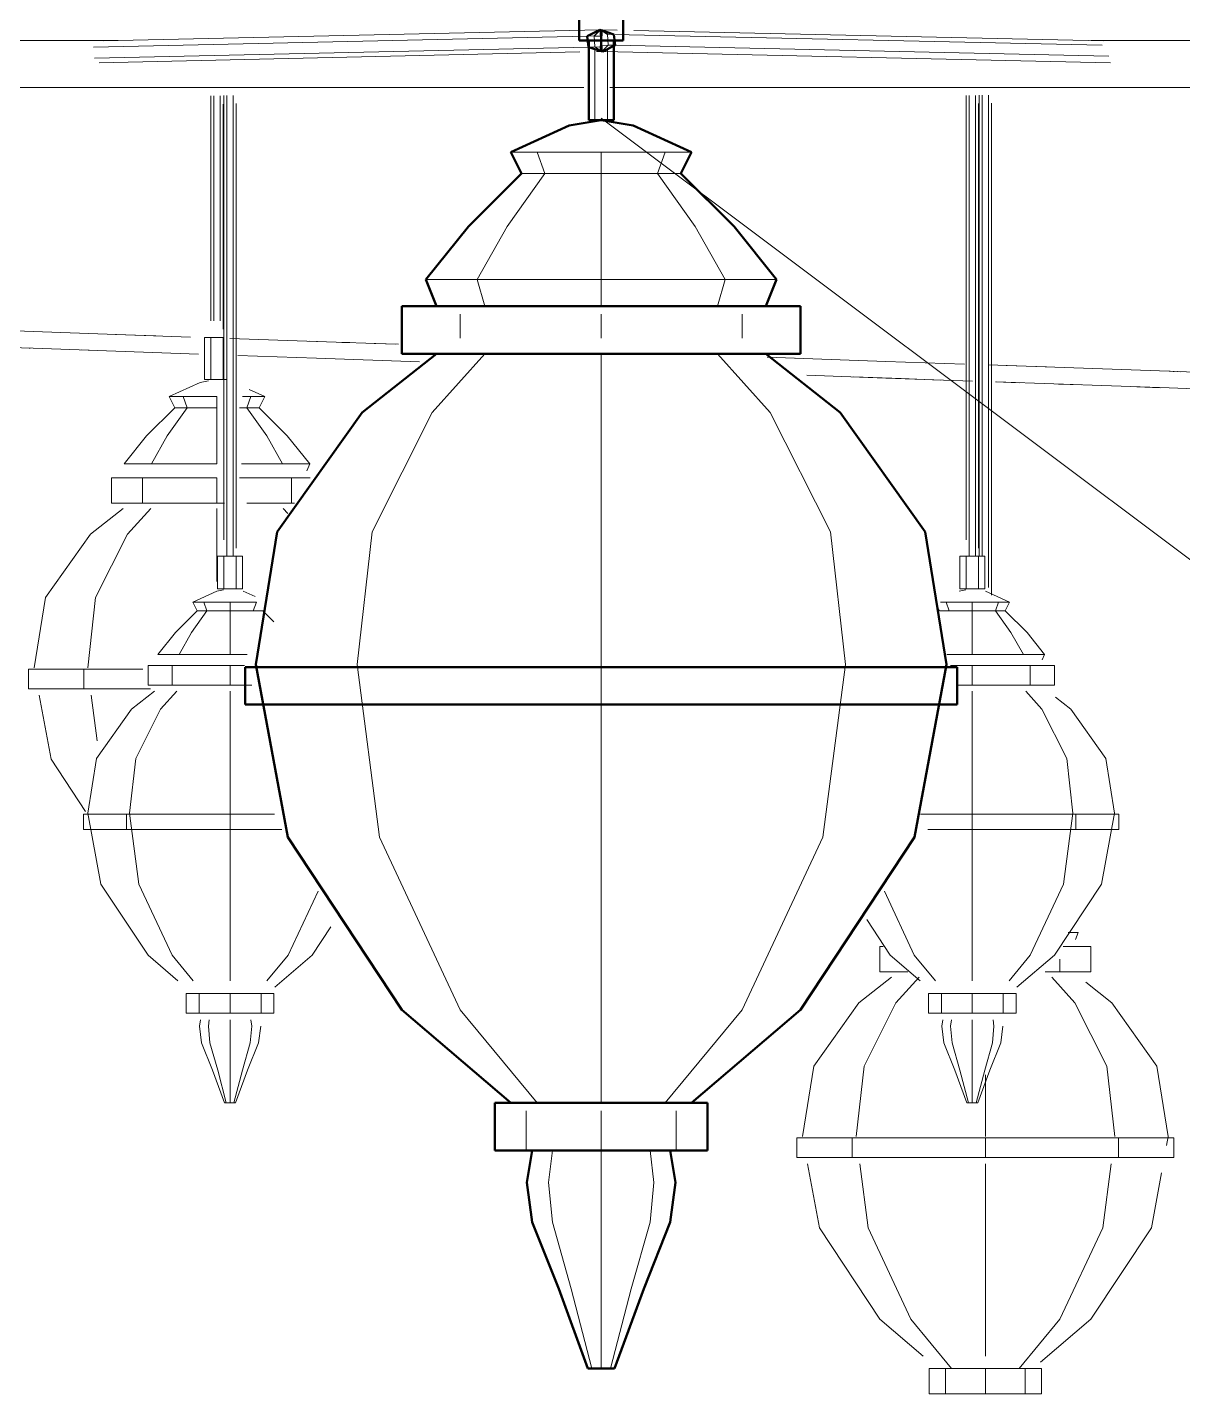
# Model space of a CAD drawing. Header units: metres. Extents: x 10 to 831, y 10 to 584.
# Drawn here: x 175.31 to 204.88, y 237.34 to 272.33 of the extents above; entities that cross this region are included whole.
import ezdxf

# ---------------------------------------------------------------- set-up
doc = ezdxf.new("R2010")
doc.units = ezdxf.units.M
for name, color, linetype, lineweight in [('CUT', 7, 'Continuous', 50), ('TXT', 7, 'Continuous', 18), ('VIS', 8, 'Continuous', 13)]:
    doc.layers.add(name, color=color, linetype=linetype, lineweight=lineweight)

msp = doc.modelspace()

# ---------------------------------------------------------------- linework, layer by layer
at = {"layer": 'CUT'}
for p, q in [((189.44, 271.9868), (189.44, 361.1468)), ((190.56, 361.1468), (190.56, 271.9868)), ((189.9656, 272.2656), (189.6412, 272.1012)), ((189.9656, 272.2656), (189.6412, 272.1012)), ((189.994, 272.2564), (189.9656, 272.2656)), ((189.994, 272.2564), (189.9656, 272.2656)), ((190, 271.9868), (189.994, 272.2564)), ((190, 271.9868), (189.994, 272.2564)), ((190, 271.9868), (190.0052, 272.2224)), ((190.0032, 272.1276), (190.006, 272.2512)), ((190.0052, 272.2224), (190.006, 272.2512)), ((190.006, 272.2512), (190.322, 272.146)), ((190.006, 272.2512), (190.322, 272.146)), ((190.56, 271.9868), (189.44, 271.9868)), ((189.6412, 272.1012), (189.6756, 271.8228)), ((189.6412, 272.1012), (189.6756, 271.8228)), ((189.68, 269.9468), (189.68, 271.9868)), ((189.68, 271.9868), (190, 271.9868)), ((189.994, 271.7224), (190, 271.9868)), ((189.994, 271.7224), (190, 271.9868)), ((190, 271.9868), (190.0032, 272.1276)), ((190, 271.9868), (190.16, 271.9868)), ((190.0032, 271.8464), (190, 271.9868)), ((190.0056, 271.7368), (190, 271.9868)), ((190.3604, 271.8672), (190.0384, 271.7076)), ((190.3604, 271.8672), (190.0384, 271.7076)), ((190.16, 271.9868), (190.32, 271.9868)), ((190.32, 271.9868), (190.32, 269.9468)), ((190.322, 272.146), (190.3604, 271.8672)), ((190.322, 272.146), (190.3604, 271.8672)), ((189.6756, 271.8228), (190.006, 271.7172)), ((189.6756, 271.8228), (190.006, 271.7172)), ((190.0384, 271.7076), (189.994, 271.7224)), ((190.0384, 271.7076), (189.994, 271.7224)), ((190.006, 271.7172), (190.0032, 271.8464)), ((190.006, 271.7172), (190.0056, 271.7368)), ((189.184, 269.8108), (187.688, 269.1308)), ((190, 269.9468), (189.184, 269.8108)), ((189.84, 269.9468), (189.68, 269.9468)), ((190, 269.9468), (189.84, 269.9468)), ((190.32, 269.9468), (190, 269.9468)), ((190.816, 269.8108), (190, 269.9468)), ((192.312, 269.1308), (190.816, 269.8108)), ((187.688, 269.1308), (187.96, 268.5868)), ((192.04, 268.5868), (192.312, 269.1308)), ((187.96, 268.5868), (186.6, 267.2268)), ((193.4, 267.2268), (192.04, 268.5868)), ((186.6, 267.2268), (185.512, 265.8668)), ((194.488, 265.8668), (193.4, 267.2268)), ((185.512, 265.8668), (185.784, 265.1868)), ((194.216, 265.1868), (194.488, 265.8668)), ((190, 265.1868), (184.9, 265.1868)), ((184.9, 265.1868), (184.9, 263.9628)), ((185.784, 265.1868), (190, 265.1868)), ((190, 265.1868), (194.216, 265.1868)), ((195.1, 265.1868), (190, 265.1868)), ((195.1, 263.9628), (195.1, 265.1868)), ((185.784, 263.9628), (183.88, 262.4668)), ((184.9, 263.9628), (190, 263.9628)), ((190, 263.9628), (185.784, 263.9628)), ((190, 263.9628), (195.1, 263.9628)), ((194.216, 263.9628), (190, 263.9628)), ((196.12, 262.4668), (194.216, 263.9628)), ((183.88, 262.4668), (181.704, 259.4068)), ((198.296, 259.4068), (196.12, 262.4668)), ((181.704, 259.4068), (181.16, 256.0068)), ((198.84, 256.0068), (198.296, 259.4068)), ((190, 255.9388), (180.888, 255.9388)), ((180.888, 255.9388), (180.888, 254.9868)), ((181.16, 256.0068), (181.976, 251.5868)), ((199.112, 255.9388), (190, 255.9388)), ((198.024, 251.5868), (198.84, 256.0068)), ((199.112, 254.9868), (199.112, 255.9388)), ((180.888, 254.9868), (190, 254.9868)), ((190, 254.9868), (199.112, 254.9868)), ((181.976, 251.5868), (184.9, 247.1668)), ((195.1, 247.1668), (198.024, 251.5868)), ((184.9, 247.1668), (187.688, 244.7868)), ((192.312, 244.7868), (195.1, 247.1668)), ((190, 244.7868), (187.28, 244.7868)), ((187.28, 244.7868), (187.28, 243.5628)), ((187.688, 244.7868), (190, 244.7868)), ((190, 244.7868), (192.312, 244.7868)), ((192.72, 244.7868), (190, 244.7868)), ((192.72, 243.5628), (192.72, 244.7868)), ((187.28, 243.5628), (190, 243.5628)), ((188.232, 243.5628), (188.096, 242.7468)), ((190, 243.5628), (188.232, 243.5628)), ((190, 243.5628), (192.72, 243.5628)), ((191.768, 243.5628), (190, 243.5628)), ((191.904, 242.7468), (191.768, 243.5628)), ((188.096, 242.7468), (188.232, 241.7268)), ((191.768, 241.7268), (191.904, 242.7468)), ((188.232, 241.7268), (188.912, 240.0268)), ((191.088, 240.0268), (191.768, 241.7268)), ((188.912, 240.0268), (189.66, 237.9868)), ((190.34, 237.9868), (191.088, 240.0268)), ((189.66, 237.9868), (190, 237.9868)), ((190, 237.9868), (190.34, 237.9868))]:
    msp.add_line(p, q, dxfattribs=at)
at = {"layer": 'TXT'}
msp.add_line((190, 270), (214, 252), dxfattribs=at)
at = {"layer": 'VIS'}
for p, q in [((189.44, 271.9868), (189.44, 361.1468)), ((190.56, 361.1468), (190.56, 271.9868)), ((189.9656, 272.2656), (177.252, 271.9816)), ((189.6412, 272.1012), (189.9656, 272.2656)), ((189.9656, 272.2656), (189.6412, 272.1012)), ((189.8192, 272.1052), (189.9796, 272.2656)), ((189.984, 272.2656), (189.8212, 272.1028)), ((189.9796, 272.2656), (189.9656, 272.2656)), ((189.994, 272.2564), (189.9656, 272.2656)), ((189.994, 272.2564), (189.9656, 272.2656)), ((189.9796, 272.2656), (189.994, 272.2564)), ((190.006, 272.2512), (189.984, 272.2656)), ((189.984, 272.2656), (190.408, 272.256)), ((190.1604, 272.1472), (189.994, 272.2564)), ((189.994, 272.2564), (190, 271.9868)), ((189.994, 272.2564), (190, 271.9868)), ((190, 271.9868), (190.0052, 272.2224)), ((190.006, 272.2512), (190.0032, 272.1276)), ((190.006, 272.2512), (190.0052, 272.2224)), ((190.006, 272.2512), (190.1628, 272.1496)), ((190.006, 272.2512), (190.322, 272.146)), ((190.006, 272.2512), (190.322, 272.146)), ((190.8324, 272.2464), (202.8532, 271.978)), ((172.464, 271.9868), (175.764, 271.9868)), ((174.6944, 271.9868), (175.9992, 271.9868)), ((174.8672, 271.9868), (175.9312, 271.9868)), ((175.152, 271.9868), (177.3428, 271.9868)), ((175.764, 271.9868), (177.4828, 271.9868)), ((175.9312, 271.9868), (177.1308, 271.9868)), ((175.9992, 271.9868), (177.4392, 271.9868)), ((189.6412, 272.1012), (177.0052, 271.8192)), ((177.1308, 271.9868), (177.6268, 271.9868)), ((177.4392, 271.9868), (177.634, 271.9868)), ((189.44, 271.9868), (190.56, 271.9868)), ((189.8192, 272.1052), (189.6412, 272.1012)), ((189.6756, 271.8228), (189.6412, 272.1012)), ((189.6412, 272.1012), (189.6756, 271.8228)), ((189.68, 269.9468), (189.68, 271.9868)), ((189.68, 271.9868), (189.76, 271.9868)), ((189.68, 271.9868), (190, 271.9868)), ((189.8396, 271.8264), (189.8192, 272.1052)), ((189.8212, 272.1028), (189.8372, 271.824)), ((189.8212, 272.1028), (189.9624, 272.0996)), ((189.994, 271.7224), (190, 271.9868)), ((189.994, 271.7224), (190, 271.9868)), ((190, 271.9868), (190.0032, 272.1276)), ((190.16, 271.9868), (190, 271.9868)), ((190.0032, 271.8464), (190, 271.9868)), ((190.0056, 271.7368), (190, 271.9868)), ((190.1788, 271.8712), (190.016, 271.7084)), ((190.0204, 271.708), (190.1808, 271.8684)), ((190.3604, 271.8672), (190.0384, 271.7076)), ((190.0384, 271.7076), (190.3604, 271.8672)), ((190.1808, 271.8684), (190.0392, 271.8652)), ((190.32, 271.9868), (190.16, 271.9868)), ((190.1808, 271.8684), (190.1604, 272.1472)), ((190.1628, 272.1496), (190.1788, 271.8712)), ((190.1628, 272.1496), (190.322, 272.146)), ((190.1788, 271.8712), (190.3604, 271.8672)), ((190.32, 271.9868), (190.32, 269.9468)), ((202.8252, 271.8668), (190.322, 272.146)), ((190.322, 272.146), (190.3604, 271.8672)), ((190.3604, 271.8672), (190.322, 272.146)), ((190.3604, 271.8672), (202.9948, 271.5848)), ((190.56, 271.9868), (190.478, 271.9868)), ((202.5384, 271.9868), (202.8692, 271.9868)), ((202.5608, 271.9868), (204.0008, 271.9868)), ((202.708, 271.9868), (204.236, 271.9868)), ((202.8564, 271.9868), (204.848, 271.9868)), ((202.8692, 271.9868), (204.0688, 271.9868)), ((204.0008, 271.9868), (205.3056, 271.9868)), ((204.0688, 271.9868), (205.1328, 271.9868)), ((204.236, 271.9868), (207.536, 271.9868)), ((204.848, 271.9868), (208.29, 271.9868)), ((189.6756, 271.8228), (177.0328, 271.5404)), ((189.4544, 271.6952), (177.1508, 271.4204)), ((189.6756, 271.8228), (189.8396, 271.8264)), ((190.006, 271.7172), (189.6756, 271.8228)), ((190.006, 271.7172), (189.6756, 271.8228)), ((189.8372, 271.824), (189.9784, 271.8208)), ((189.8372, 271.824), (189.994, 271.7224)), ((190.006, 271.7172), (189.8396, 271.8264)), ((189.84, 269.9468), (189.84, 271.7828)), ((190.0204, 271.708), (189.8788, 271.7048)), ((190.016, 271.7084), (189.994, 271.7224)), ((189.994, 271.7224), (190.0384, 271.7076)), ((189.994, 271.7224), (190.0384, 271.7076)), ((190.006, 271.7172), (190.0032, 271.8464)), ((190.006, 271.7172), (190.0056, 271.7368)), ((190.006, 271.7172), (190.0204, 271.708)), ((190.016, 271.7084), (190.0384, 271.7076)), ((190.0384, 271.7076), (203.034, 271.4176)), ((190.16, 269.9468), (190.16, 271.7828)), ((175.9312, 270.7868), (174.8672, 270.7868)), ((177.1308, 270.7868), (175.9312, 270.7868)), ((178.454, 270.7868), (177.1308, 270.7868)), ((179.8888, 270.7868), (178.454, 270.7868)), ((181.4204, 270.7868), (179.8888, 270.7868)), ((180.0048, 264.8136), (180.0048, 270.5736)), ((180.0848, 264.8136), (180.0848, 270.5736)), ((180.2448, 264.8136), (180.2448, 270.5736)), ((180.34, 259.2008), (180.34, 270.58)), ((180.42, 258.7868), (180.42, 270.58)), ((180.58, 258.7868), (180.58, 270.58)), ((183.0352, 270.7868), (181.4204, 270.7868)), ((184.7168, 270.7868), (183.0352, 270.7868)), ((186.4492, 270.7868), (184.7168, 270.7868)), ((188.216, 270.7868), (186.4492, 270.7868)), ((189.554, 270.7868), (188.216, 270.7868)), ((191.784, 270.7868), (190.2228, 270.7868)), ((193.5508, 270.7868), (191.784, 270.7868)), ((195.2832, 270.7868), (193.5508, 270.7868)), ((196.9648, 270.7868), (195.2832, 270.7868)), ((198.5796, 270.7868), (196.9648, 270.7868)), ((200.1112, 270.7868), (198.5796, 270.7868)), ((199.34, 259.2008), (199.34, 270.58)), ((199.42, 258.7868), (199.42, 270.58)), ((199.58, 258.7868), (199.58, 270.58)), ((199.6752, 258.7868), (199.6752, 270.5868)), ((199.7552, 258.7868), (199.7552, 270.5868)), ((199.9152, 257.9868), (199.9152, 270.5868)), ((201.546, 270.7868), (200.1112, 270.7868)), ((202.8692, 270.7868), (201.546, 270.7868)), ((204.0688, 270.7868), (202.8692, 270.7868)), ((205.1328, 270.7868), (204.0688, 270.7868)), ((180.3248, 270.36), (180.3248, 264.6)), ((180.66, 270.3732), (180.66, 258.9936)), ((199.66, 270.3732), (199.66, 258.9936)), ((199.9952, 270.3868), (199.9952, 257.7868)), ((187.688, 269.1308), (189.184, 269.8108)), ((189.184, 269.8108), (190, 269.9468)), ((189.84, 269.9468), (189.68, 269.9468)), ((189.68, 269.9468), (189.84, 269.9468)), ((190.16, 269.9468), (189.84, 269.9468)), ((189.84, 269.9468), (190, 269.9468)), ((190, 269.9468), (190.816, 269.8108)), ((190.32, 269.9468), (190, 269.9468)), ((190.32, 269.9468), (190.16, 269.9468)), ((190.816, 269.8108), (192.312, 269.1308)), ((187.96, 268.5868), (187.688, 269.1308)), ((187.688, 269.1308), (188.3652, 269.1308)), ((188.5576, 268.5868), (188.3652, 269.1308)), ((188.3652, 269.1308), (190, 269.1308)), ((190, 268.5868), (190, 269.1308)), ((190, 269.1308), (191.6348, 269.1308)), ((191.4424, 268.5868), (191.6348, 269.1308)), ((191.6348, 269.1308), (192.312, 269.1308)), ((192.312, 269.1308), (192.04, 268.5868)), ((186.6, 267.2268), (187.96, 268.5868)), ((187.596, 267.2268), (188.5576, 268.5868)), ((187.96, 268.5868), (188.5576, 268.5868)), ((188.5576, 268.5868), (190, 268.5868)), ((190, 267.2268), (190, 268.5868)), ((190, 268.5868), (191.4424, 268.5868)), ((192.404, 267.2268), (191.4424, 268.5868)), ((191.4424, 268.5868), (192.04, 268.5868)), ((192.04, 268.5868), (193.4, 267.2268)), ((185.512, 265.8668), (186.6, 267.2268)), ((186.8264, 265.8668), (187.596, 267.2268)), ((190, 265.8668), (190, 267.2268)), ((193.1736, 265.8668), (192.404, 267.2268)), ((193.4, 267.2268), (194.488, 265.8668)), ((185.784, 265.1868), (185.512, 265.8668)), ((185.512, 265.8668), (186.8264, 265.8668)), ((187.0188, 265.1868), (186.8264, 265.8668)), ((186.8264, 265.8668), (190, 265.8668)), ((190, 265.1868), (190, 265.8668)), ((190, 265.8668), (193.1736, 265.8668)), ((192.9812, 265.1868), (193.1736, 265.8668)), ((193.1736, 265.8668), (194.488, 265.8668)), ((194.488, 265.8668), (194.216, 265.1868)), ((184.9, 263.9628), (184.9, 265.1868)), ((184.9, 265.1868), (185.8128, 265.1868)), ((184.9, 265.1868), (190, 265.1868)), ((185.784, 265.1868), (190, 265.1868)), ((187.0188, 265.1868), (185.784, 265.1868)), ((186.3936, 264.3708), (186.3936, 264.9828)), ((190, 265.1868), (187.0188, 265.1868)), ((190, 265.1868), (194.216, 265.1868)), ((192.9812, 265.1868), (190, 265.1868)), ((190, 265.1868), (195.1, 265.1868)), ((190, 264.3708), (190, 264.9828)), ((194.216, 265.1868), (192.9812, 265.1868)), ((193.6064, 264.3708), (193.6064, 264.9828)), ((194.27, 265.1868), (195.1, 265.1868)), ((195.1, 265.1868), (195.1, 263.9628)), ((175.4592, 264.5368), (171.2636, 264.6836)), ((179.4896, 264.396), (175.4592, 264.5368)), ((172.6624, 264.2068), (175.4592, 264.1088)), ((177.5668, 264.4632), (178.6004, 264.4268)), ((179.8448, 263.3068), (179.8448, 264.3868)), ((179.8448, 264.3868), (179.9248, 264.3868)), ((180.0048, 264.3868), (179.8448, 264.3868)), ((180.0048, 263.3068), (180.0048, 264.3868)), ((180.3248, 264.3868), (180.0048, 264.3868)), ((180.3248, 263.3068), (180.3248, 264.3868)), ((182.714, 264.2832), (180.4972, 264.3604)), ((182.5272, 264.2896), (182.7348, 264.2824)), ((184.738, 264.212), (182.714, 264.2832)), ((183.3576, 264.2604), (183.5652, 264.2532)), ((184.188, 264.2316), (184.8108, 264.2096)), ((175.3548, 264.1124), (175.3812, 264.1116)), ((175.4592, 264.1088), (179.6912, 263.9608)), ((176.688, 264.066), (176.8892, 264.0588)), ((180.6988, 263.9256), (182.714, 263.8552)), ((182.714, 263.8552), (185.3452, 263.7628)), ((183.88, 262.4668), (185.784, 263.9628)), ((184.9, 263.9628), (190, 263.9628)), ((185.73, 263.9628), (184.9, 263.9628)), ((185.6724, 262.4668), (187.0188, 263.9628)), ((185.784, 263.9628), (187.0188, 263.9628)), ((185.784, 263.9628), (190, 263.9628)), ((187.0188, 263.9628), (190, 263.9628)), ((190, 263.9628), (195.1, 263.9628)), ((190, 262.4668), (190, 263.9628)), ((190, 263.9628), (192.9812, 263.9628)), ((190, 263.9628), (194.216, 263.9628)), ((194.3276, 262.4668), (192.9812, 263.9628)), ((192.9812, 263.9628), (194.216, 263.9628)), ((195.1, 263.9628), (194.1872, 263.9628)), ((194.216, 263.9628), (196.12, 262.4668)), ((197.286, 263.7728), (194.25, 263.8792)), ((194.982, 263.8536), (195.1892, 263.8464)), ((199.3012, 263.7024), (197.286, 263.7728)), ((204.5408, 263.5192), (199.9056, 263.6812)), ((200.3664, 263.6652), (201.3996, 263.6292)), ((207.3376, 263.4212), (204.5408, 263.5192)), ((204.5408, 263.5192), (204.5668, 263.518)), ((204.6452, 263.5156), (204.6712, 263.5144)), ((204.7496, 263.5116), (204.8276, 263.5092)), ((178.9408, 262.8748), (179.7328, 263.2348)), ((179.7328, 263.2348), (179.9488, 263.2708)), ((179.8448, 263.3068), (180.0048, 263.3068)), ((180.0048, 263.3068), (180.3248, 263.3068)), ((180.3248, 263.3068), (180.4048, 263.3068)), ((195.262, 263.416), (197.286, 263.3448)), ((196.466, 263.3736), (197.6784, 263.3312)), ((197.286, 263.3448), (199.5028, 263.2676)), ((197.6784, 263.3312), (198.6844, 263.296)), ((200.0928, 263.2468), (200.6964, 263.2256)), ((200.1072, 263.2464), (204.5408, 263.0912)), ((201.7024, 263.1904), (202.306, 263.1692)), ((203.714, 263.12), (204.3176, 263.0988)), ((179.0848, 262.5868), (178.9408, 262.8748)), ((178.9408, 262.8748), (179.0304, 262.8748)), ((179.2992, 262.8748), (178.9408, 262.8748)), ((179.4012, 262.5868), (179.2992, 262.8748)), ((180.1648, 262.8748), (179.2992, 262.8748)), ((180.1648, 262.5868), (180.1648, 262.8748)), ((181.0304, 262.8748), (180.814, 262.8748)), ((180.9284, 262.5868), (181.0304, 262.8748)), ((180.9928, 263.0548), (181.3888, 262.8748)), ((181.3888, 262.8748), (181.0304, 262.8748)), ((181.3888, 262.8748), (181.2448, 262.5868)), ((204.5408, 263.0912), (208.7364, 262.9444)), ((178.3648, 261.8668), (179.0848, 262.5868)), ((178.892, 261.8668), (179.4012, 262.5868)), ((179.0848, 262.5868), (179.164, 262.5868)), ((179.4012, 262.5868), (179.0848, 262.5868)), ((180.1648, 262.5868), (179.4012, 262.5868)), ((180.1648, 261.8668), (180.1648, 262.5868)), ((180.9284, 262.5868), (180.7376, 262.5868)), ((181.4376, 261.8668), (180.9284, 262.5868)), ((181.2448, 262.5868), (180.9284, 262.5868)), ((181.2448, 262.5868), (181.9648, 261.8668)), ((181.704, 259.4068), (183.88, 262.4668)), ((184.134, 259.4068), (185.6724, 262.4668)), ((190, 259.4068), (190, 262.4668)), ((195.866, 259.4068), (194.3276, 262.4668)), ((196.12, 262.4668), (198.296, 259.4068)), ((177.7888, 261.1468), (178.3648, 261.8668)), ((178.4848, 261.1468), (178.892, 261.8668)), ((180.1648, 261.1468), (180.1648, 261.8668)), ((181.8448, 261.1468), (181.4376, 261.8668)), ((181.9648, 261.8668), (182.5408, 261.1468)), ((177.7888, 261.1468), (177.876, 261.1468)), ((178.4848, 261.1468), (177.7888, 261.1468)), ((180.1648, 261.1468), (178.4848, 261.1468)), ((181.8448, 261.1468), (180.7948, 261.1468)), ((182.5408, 261.1468), (181.8448, 261.1468)), ((182.5408, 261.1468), (182.4688, 260.9668)), ((177.4648, 260.1388), (177.4648, 260.7868)), ((177.4648, 260.7868), (177.544, 260.7868)), ((178.2556, 260.7868), (177.4648, 260.7868)), ((178.2556, 260.1388), (178.2556, 260.7868)), ((180.1648, 260.7868), (178.2556, 260.7868)), ((180.1648, 260.1388), (180.1648, 260.7868)), ((182.074, 260.7868), (180.7376, 260.7868)), ((182.074, 260.1388), (182.074, 260.7868)), ((182.5484, 260.7868), (182.074, 260.7868)), ((176.9248, 259.3468), (177.7648, 260.0068)), ((177.4648, 260.1388), (178.2556, 260.1388)), ((177.874, 259.3468), (178.468, 260.0068)), ((178.2556, 260.1388), (180.1648, 260.1388)), ((180.1648, 260.1388), (180.3556, 260.1388)), ((180.1648, 259.3468), (180.1648, 260.0068)), ((180.9284, 260.1388), (182.074, 260.1388)), ((181.9808, 259.8748), (181.862, 260.0068)), ((182.074, 260.1388), (182.1532, 260.1388)), ((175.7728, 257.7268), (176.9248, 259.3468)), ((177.0592, 257.7268), (177.874, 259.3468)), ((180.1648, 258.132), (180.1648, 259.3468)), ((181.16, 256.0068), (181.704, 259.4068)), ((183.7492, 256.0068), (184.134, 259.4068)), ((190, 256.0068), (190, 259.4068)), ((196.2508, 256.0068), (195.866, 259.4068)), ((198.296, 259.4068), (198.84, 256.0068)), ((180.18, 257.9468), (180.18, 258.7868)), ((180.18, 258.7868), (180.26, 258.7868)), ((180.34, 258.7868), (180.18, 258.7868)), ((180.34, 257.9468), (180.34, 258.7868)), ((180.66, 258.7868), (180.34, 258.7868)), ((180.42, 258.7868), (180.58, 258.7868)), ((180.58, 258.7868), (180.62, 258.7868)), ((180.66, 258.7868), (180.82, 258.7868)), ((180.66, 257.9468), (180.66, 258.7868)), ((180.82, 258.7868), (180.66, 258.7868)), ((180.82, 258.7868), (180.82, 257.9468)), ((199.18, 257.9468), (199.18, 258.7868)), ((199.18, 258.7868), (199.26, 258.7868)), ((199.34, 258.7868), (199.18, 258.7868)), ((199.34, 257.9468), (199.34, 258.7868)), ((199.66, 258.7868), (199.34, 258.7868)), ((199.42, 258.7868), (199.58, 258.7868)), ((199.58, 258.7868), (199.62, 258.7868)), ((199.66, 258.7868), (199.82, 258.7868)), ((199.66, 257.9468), (199.66, 258.7868)), ((199.82, 258.7868), (199.66, 258.7868)), ((199.82, 258.7868), (199.82, 257.9468)), ((179.548, 257.6108), (180.164, 257.8908)), ((180.164, 257.8908), (180.332, 257.9188)), ((180.18, 257.9468), (180.34, 257.9468)), ((180.34, 257.9468), (180.66, 257.9468)), ((180.66, 257.9468), (180.82, 257.9468)), ((180.82, 257.9468), (180.74, 257.9468)), ((180.836, 257.8908), (181.144, 257.7508)), ((199.164, 257.8908), (199.332, 257.9188)), ((199.18, 257.9468), (199.34, 257.9468)), ((199.34, 257.9468), (199.66, 257.9468)), ((199.66, 257.9468), (199.82, 257.9468)), ((199.82, 257.9468), (199.74, 257.9468)), ((199.836, 257.8908), (200.452, 257.6108)), ((175.4848, 255.9268), (175.7728, 257.7268)), ((176.8556, 255.9268), (177.0592, 257.7268)), ((179.66, 257.3868), (179.548, 257.6108)), ((179.548, 257.6108), (179.6876, 257.6108)), ((179.8268, 257.6108), (179.548, 257.6108)), ((179.906, 257.3868), (179.8268, 257.6108)), ((180.5, 257.6108), (179.8268, 257.6108)), ((180.5, 257.3868), (180.5, 257.6108)), ((181.1732, 257.6108), (180.5, 257.6108)), ((181.094, 257.3868), (181.1732, 257.6108)), ((198.8268, 257.6108), (198.6876, 257.6108)), ((198.906, 257.3868), (198.8268, 257.6108)), ((199.5, 257.6108), (198.8268, 257.6108)), ((199.5, 257.3868), (199.5, 257.6108)), ((200.1732, 257.6108), (199.5, 257.6108)), ((200.094, 257.3868), (200.1732, 257.6108)), ((200.452, 257.6108), (200.1732, 257.6108)), ((200.452, 257.6108), (200.34, 257.3868)), ((179.1, 256.8268), (179.66, 257.3868)), ((179.51, 256.8268), (179.906, 257.3868)), ((179.66, 257.3868), (179.7832, 257.3868)), ((179.906, 257.3868), (179.66, 257.3868)), ((180.5, 257.3868), (179.906, 257.3868)), ((180.5, 256.8268), (180.5, 257.3868)), ((181.094, 257.3868), (180.5, 257.3868)), ((181.34, 257.3868), (181.094, 257.3868)), ((181.34, 257.3868), (181.62, 257.1068)), ((198.66, 257.3868), (198.604, 257.4988)), ((198.66, 257.3868), (198.7828, 257.3868)), ((198.906, 257.3868), (198.66, 257.3868)), ((199.5, 257.3868), (198.906, 257.3868)), ((199.5, 256.8268), (199.5, 257.3868)), ((200.094, 257.3868), (199.5, 257.3868)), ((200.49, 256.8268), (200.094, 257.3868)), ((200.34, 257.3868), (200.094, 257.3868)), ((200.34, 257.3868), (200.9, 256.8268)), ((178.652, 256.2668), (179.1, 256.8268)), ((179.1932, 256.2668), (179.51, 256.8268)), ((180.5, 256.2668), (180.5, 256.8268)), ((199.5, 256.2668), (199.5, 256.8268)), ((200.8068, 256.2668), (200.49, 256.8268)), ((200.9, 256.8268), (201.348, 256.2668)), ((178.652, 256.2668), (178.7424, 256.2668)), ((179.1932, 256.2668), (178.652, 256.2668)), ((180.5, 256.2668), (179.1932, 256.2668)), ((180.9356, 256.2668), (180.5, 256.2668)), ((199.5, 256.2668), (198.8468, 256.2668)), ((200.8068, 256.2668), (199.5, 256.2668)), ((201.348, 256.2668), (200.8068, 256.2668)), ((201.348, 256.2668), (201.292, 256.1268)), ((175.3408, 255.3868), (175.3408, 255.8908)), ((175.3408, 255.8908), (175.4192, 255.8908)), ((176.7536, 255.8908), (175.3408, 255.8908)), ((176.7536, 255.3868), (176.7536, 255.8908)), ((178.27, 255.8908), (176.7536, 255.8908)), ((178.4, 255.4828), (178.4, 255.9868)), ((178.4, 255.9868), (178.4768, 255.9868)), ((179.0152, 255.9868), (178.4, 255.9868)), ((179.0152, 255.4828), (179.0152, 255.9868)), ((180.5, 255.9868), (179.0152, 255.9868)), ((180.5, 255.4828), (180.5, 255.9868)), ((180.8712, 255.9868), (180.5, 255.9868)), ((180.888, 254.9868), (180.888, 255.9388)), ((180.888, 255.9388), (181.1236, 255.9388)), ((180.888, 255.9388), (190, 255.9388)), ((181.976, 251.5868), (181.16, 256.0068)), ((184.326, 251.5868), (183.7492, 256.0068)), ((190, 251.5868), (190, 256.0068)), ((190, 255.9388), (199.112, 255.9388)), ((195.674, 251.5868), (196.2508, 256.0068)), ((198.84, 256.0068), (198.024, 251.5868)), ((199.5, 255.9868), (198.9432, 255.9868)), ((198.9552, 255.9388), (199.112, 255.9388)), ((199.112, 255.9388), (199.112, 254.9868)), ((199.5, 255.4828), (199.5, 255.9868)), ((200.9848, 255.9868), (199.5, 255.9868)), ((200.9848, 255.4828), (200.9848, 255.9868)), ((201.6, 255.9868), (200.9848, 255.9868)), ((201.6, 255.9868), (201.6, 255.4828)), ((178.4, 255.4828), (179.0152, 255.4828)), ((179.0152, 255.4828), (180.5, 255.4828)), ((180.5, 255.4828), (181.0568, 255.4828)), ((199.1288, 255.4828), (199.5, 255.4828)), ((199.5, 255.4828), (200.9848, 255.4828)), ((200.9848, 255.4828), (201.6, 255.4828)), ((201.6, 255.4828), (201.5232, 255.4828)), ((175.3408, 255.3868), (176.7536, 255.3868)), ((175.9168, 253.5868), (175.6144, 255.2248)), ((176.7536, 255.3868), (178.4592, 255.3868)), ((177.1, 254.0548), (176.9472, 255.2248)), ((177.98, 254.8668), (178.568, 255.3288)), ((178.718, 254.8668), (179.134, 255.3288)), ((180.5, 254.8668), (180.5, 255.3288)), ((199.5, 254.8668), (199.5, 255.3288)), ((201.282, 254.8668), (200.866, 255.3288)), ((201.628, 255.1748), (202.02, 254.8668)), ((177.084, 253.6068), (177.98, 254.8668)), ((178.0844, 253.6068), (178.718, 254.8668)), ((180.5, 253.6068), (180.5, 254.8668)), ((180.888, 254.9868), (190, 254.9868)), ((181.202, 254.9868), (180.888, 254.9868)), ((190, 254.9868), (199.112, 254.9868)), ((199.112, 254.9868), (198.7196, 254.9868)), ((199.5, 253.6068), (199.5, 254.8668)), ((201.9156, 253.6068), (201.282, 254.8668)), ((202.02, 254.8668), (202.916, 253.6068)), ((176.8016, 252.2496), (175.9168, 253.5868)), ((176.86, 252.2068), (177.084, 253.6068)), ((177.926, 252.2068), (178.0844, 253.6068)), ((180.5, 252.2068), (180.5, 253.6068)), ((199.5, 252.2068), (199.5, 253.6068)), ((202.074, 252.2068), (201.9156, 253.6068)), ((202.916, 253.6068), (203.14, 252.2068)), ((176.748, 251.7868), (176.748, 252.1788)), ((176.748, 252.1788), (176.8264, 252.1788)), ((177.8468, 252.1788), (176.748, 252.1788)), ((177.196, 250.3868), (176.86, 252.2068)), ((177.8468, 251.7868), (177.8468, 252.1788)), ((180.5, 252.1788), (177.8468, 252.1788)), ((178.1636, 250.3868), (177.926, 252.2068)), ((180.5, 250.3868), (180.5, 252.2068)), ((180.5, 251.7868), (180.5, 252.1788)), ((181.6372, 252.1788), (180.5, 252.1788)), ((199.5, 252.1788), (198.1736, 252.1788)), ((199.5, 250.3868), (199.5, 252.2068)), ((199.5, 251.7868), (199.5, 252.1788)), ((202.1532, 252.1788), (199.5, 252.1788)), ((201.8364, 250.3868), (202.074, 252.2068)), ((202.1532, 251.7868), (202.1532, 252.1788)), ((203.252, 252.1788), (202.1532, 252.1788)), ((203.14, 252.2068), (202.804, 250.3868)), ((203.252, 252.1788), (203.252, 251.7868)), ((176.748, 251.7868), (177.8468, 251.7868)), ((177.8468, 251.7868), (180.5, 251.7868)), ((180.5, 251.7868), (181.8264, 251.7868)), ((184.9, 247.1668), (181.976, 251.5868)), ((186.3936, 247.1668), (184.326, 251.5868)), ((190, 247.1668), (190, 251.5868)), ((193.6064, 247.1668), (195.674, 251.5868)), ((198.024, 251.5868), (195.1, 247.1668)), ((198.3628, 251.7868), (199.5, 251.7868)), ((199.5, 251.7868), (202.1532, 251.7868)), ((202.1532, 251.7868), (203.252, 251.7868)), ((203.252, 251.7868), (203.1736, 251.7868)), ((178.4, 248.5668), (177.196, 250.3868)), ((179.0152, 248.5668), (178.1636, 250.3868)), ((180.5, 248.5668), (180.5, 250.3868)), ((181.9848, 248.5668), (182.7512, 250.2048)), ((198.0152, 248.5668), (197.2488, 250.2048)), ((199.5, 248.5668), (199.5, 250.3868)), ((200.9848, 248.5668), (201.8364, 250.3868)), ((202.804, 250.3868), (201.6, 248.5668)), ((197.4, 248.5668), (196.798, 249.4768)), ((183.0816, 249.2948), (182.6, 248.5668)), ((202.2112, 249.1468), (201.95, 249.1468)), ((202.2112, 249.1468), (202.1392, 248.9668)), ((197.1352, 248.1388), (197.1352, 248.7868)), ((197.1352, 248.7868), (197.2144, 248.7868)), ((202.5352, 248.7868), (201.8232, 248.7868)), ((202.2188, 248.7868), (202.5352, 248.7868)), ((202.5352, 248.7868), (202.5352, 248.1388)), ((179.1652, 247.9136), (178.4, 248.5668)), ((179.5564, 247.9136), (179.0152, 248.5668)), ((180.5, 247.9136), (180.5, 248.5668)), ((181.4436, 247.9136), (181.9848, 248.5668)), ((182.6, 248.5668), (181.6432, 247.75)), ((198.1652, 247.9136), (197.4, 248.5668)), ((198.5564, 247.9136), (198.0152, 248.5668)), ((199.5, 247.9136), (199.5, 248.5668)), ((200.4436, 247.9136), (200.9848, 248.5668)), ((201.6, 248.5668), (200.6432, 247.75)), ((201.7444, 248.1388), (201.7444, 248.4628)), ((197.1352, 248.1388), (197.8468, 248.1388)), ((201.3624, 248.1388), (201.7444, 248.1388)), ((201.7444, 248.1388), (202.5352, 248.1388)), ((202.5352, 248.1388), (202.456, 248.1388)), ((196.5952, 247.3468), (197.4352, 248.0068)), ((197.544, 247.3468), (198.138, 248.0068)), ((202.126, 247.3468), (201.532, 248.0068)), ((202.4032, 247.8748), (203.0752, 247.3468)), ((179.38, 247.0828), (179.38, 247.5868)), ((179.38, 247.5868), (179.462, 247.5868)), ((179.708, 247.5868), (179.38, 247.5868)), ((179.708, 247.0828), (179.708, 247.5868)), ((180.5, 247.5868), (179.708, 247.5868)), ((180.5, 247.0828), (180.5, 247.5868)), ((181.292, 247.5868), (180.5, 247.5868)), ((181.292, 247.0828), (181.292, 247.5868)), ((181.62, 247.5868), (181.292, 247.5868)), ((181.62, 247.5868), (181.62, 247.0828)), ((198.38, 247.0828), (198.38, 247.5868)), ((198.38, 247.5868), (198.462, 247.5868)), ((198.708, 247.5868), (198.38, 247.5868)), ((198.708, 247.0828), (198.708, 247.5868)), ((199.5, 247.5868), (198.708, 247.5868)), ((199.5, 247.0828), (199.5, 247.5868)), ((200.292, 247.5868), (199.5, 247.5868)), ((200.292, 247.0828), (200.292, 247.5868)), ((200.62, 247.5868), (200.292, 247.5868)), ((200.62, 247.5868), (200.62, 247.0828)), ((179.38, 247.0828), (179.708, 247.0828)), ((179.708, 247.0828), (180.5, 247.0828)), ((180.5, 247.0828), (181.292, 247.0828)), ((181.292, 247.0828), (181.62, 247.0828)), ((181.62, 247.0828), (181.538, 247.0828)), ((187.688, 244.7868), (184.9, 247.1668)), ((188.3652, 244.7868), (186.3936, 247.1668)), ((190, 244.7868), (190, 247.1668)), ((191.6348, 244.7868), (193.6064, 247.1668)), ((195.1, 247.1668), (192.312, 244.7868)), ((195.4432, 245.7268), (196.5952, 247.3468)), ((196.7296, 245.7268), (197.544, 247.3468)), ((198.38, 247.0828), (198.708, 247.0828)), ((198.708, 247.0828), (199.5, 247.0828)), ((199.5, 247.0828), (200.292, 247.0828)), ((200.292, 247.0828), (200.62, 247.0828)), ((200.62, 247.0828), (200.538, 247.0828)), ((202.9408, 245.7268), (202.126, 247.3468)), ((203.0752, 247.3468), (204.2272, 245.7268)), ((179.716, 246.7468), (179.744, 246.9148)), ((179.772, 246.3268), (179.716, 246.7468)), ((179.9456, 246.7468), (179.9656, 246.9148)), ((179.9852, 246.3268), (179.9456, 246.7468)), ((180.5, 246.7468), (180.5, 246.9148)), ((180.5, 246.3268), (180.5, 246.7468)), ((181.0148, 246.3268), (181.0544, 246.7468)), ((181.0544, 246.7468), (181.0344, 246.9148)), ((181.284, 246.7468), (181.228, 246.3268)), ((198.716, 246.7468), (198.744, 246.9148)), ((198.772, 246.3268), (198.716, 246.7468)), ((198.9456, 246.7468), (198.9656, 246.9148)), ((198.9852, 246.3268), (198.9456, 246.7468)), ((199.5, 246.7468), (199.5, 246.9148)), ((199.5, 246.3268), (199.5, 246.7468)), ((200.0148, 246.3268), (200.0544, 246.7468)), ((200.0544, 246.7468), (200.0344, 246.9148)), ((200.284, 246.7468), (200.228, 246.3268)), ((180.052, 245.6268), (179.772, 246.3268)), ((180.1832, 245.6268), (179.9852, 246.3268)), ((180.5, 245.6268), (180.5, 246.3268)), ((180.8168, 245.6268), (181.0148, 246.3268)), ((181.228, 246.3268), (180.948, 245.6268)), ((199.052, 245.6268), (198.772, 246.3268)), ((199.1832, 245.6268), (198.9852, 246.3268)), ((199.5, 245.6268), (199.5, 246.3268)), ((199.8168, 245.6268), (200.0148, 246.3268)), ((200.228, 246.3268), (199.948, 245.6268)), ((180.36, 244.7868), (180.052, 245.6268)), ((180.4012, 244.7868), (180.1832, 245.6268)), ((180.5, 244.7868), (180.5, 245.6268)), ((180.5992, 244.7868), (180.8168, 245.6268)), ((180.948, 245.6268), (180.64, 244.7868)), ((195.1552, 243.9268), (195.4432, 245.7268)), ((196.526, 243.9268), (196.7296, 245.7268)), ((199.36, 244.7868), (199.052, 245.6268)), ((199.4008, 244.7868), (199.1832, 245.6268)), ((199.5, 244.7868), (199.5, 245.6268)), ((199.5988, 244.7868), (199.8168, 245.6268)), ((199.948, 245.6268), (199.64, 244.7868)), ((203.1444, 243.9268), (202.9408, 245.7268)), ((204.2272, 245.7268), (204.5152, 243.9268)), ((199.8352, 243.9268), (199.8352, 245.502)), ((180.36, 244.7868), (180.4012, 244.7868)), ((180.4012, 244.7868), (180.5, 244.7868)), ((180.5, 244.7868), (180.5992, 244.7868)), ((180.5992, 244.7868), (180.64, 244.7868)), ((180.64, 244.7868), (180.6196, 244.7868)), ((187.28, 243.5628), (187.28, 244.7868)), ((187.28, 244.7868), (187.6784, 244.7868)), ((187.28, 244.7868), (190, 244.7868)), ((187.688, 244.7868), (190, 244.7868)), ((188.3652, 244.7868), (187.688, 244.7868)), ((188.0768, 243.5628), (188.0768, 244.5828)), ((190, 244.7868), (188.3652, 244.7868)), ((190, 244.7868), (192.312, 244.7868)), ((191.6348, 244.7868), (190, 244.7868)), ((190, 244.7868), (192.72, 244.7868)), ((190, 243.5628), (190, 244.5828)), ((192.312, 244.7868), (191.6348, 244.7868)), ((191.9232, 243.5628), (191.9232, 244.5828)), ((192.4012, 244.7868), (192.72, 244.7868)), ((192.72, 244.7868), (192.72, 243.5628)), ((199.36, 244.7868), (199.4008, 244.7868)), ((199.4008, 244.7868), (199.5, 244.7868)), ((199.5, 244.7868), (199.5988, 244.7868)), ((199.5988, 244.7868), (199.64, 244.7868)), ((199.64, 244.7868), (199.6196, 244.7868)), ((195.0112, 243.3868), (195.0112, 243.8908)), ((195.0112, 243.8908), (195.0896, 243.8908)), ((196.424, 243.8908), (195.0112, 243.8908)), ((196.424, 243.3868), (196.424, 243.8908)), ((199.8352, 243.8908), (196.424, 243.8908)), ((199.8352, 243.3868), (199.8352, 243.8908)), ((203.2464, 243.8908), (199.8352, 243.8908)), ((203.2464, 243.3868), (203.2464, 243.8908)), ((204.6592, 243.8908), (203.2464, 243.8908)), ((204.5152, 243.9268), (204.472, 243.6928)), ((204.6592, 243.8908), (204.6592, 243.3868)), ((187.28, 243.5628), (190, 243.5628)), ((188.0768, 243.5628), (187.28, 243.5628)), ((190, 243.5628), (188.0768, 243.5628)), ((188.096, 242.7468), (188.232, 243.5628)), ((188.232, 243.5628), (188.75, 243.5628)), ((188.232, 243.5628), (190, 243.5628)), ((188.6536, 242.7468), (188.75, 243.5628)), ((188.75, 243.5628), (190, 243.5628)), ((190, 243.5628), (192.72, 243.5628)), ((191.9232, 243.5628), (190, 243.5628)), ((190, 242.7468), (190, 243.5628)), ((190, 243.5628), (191.25, 243.5628)), ((190, 243.5628), (191.768, 243.5628)), ((191.3464, 242.7468), (191.25, 243.5628)), ((191.25, 243.5628), (191.768, 243.5628)), ((191.768, 243.5628), (191.904, 242.7468)), ((192.72, 243.5628), (191.9232, 243.5628)), ((195.0112, 243.3868), (196.424, 243.3868)), ((195.5872, 241.5868), (195.2848, 243.2248)), ((196.424, 243.3868), (199.8352, 243.3868)), ((196.8312, 241.5868), (196.6176, 243.2248)), ((199.8352, 243.3868), (203.2464, 243.3868)), ((199.8352, 241.5868), (199.8352, 243.2248)), ((202.8388, 241.5868), (203.0528, 243.2248)), ((203.2464, 243.3868), (204.6592, 243.3868)), ((204.6592, 243.3868), (204.5808, 243.3868)), ((204.3424, 242.9908), (204.0832, 241.5868)), ((188.232, 241.7268), (188.096, 242.7468)), ((188.75, 241.7268), (188.6536, 242.7468)), ((190, 241.7268), (190, 242.7468)), ((191.25, 241.7268), (191.3464, 242.7468)), ((191.904, 242.7468), (191.768, 241.7268)), ((188.912, 240.0268), (188.232, 241.7268)), ((189.2308, 240.0268), (188.75, 241.7268)), ((190, 240.0268), (190, 241.7268)), ((190.7692, 240.0268), (191.25, 241.7268)), ((191.768, 241.7268), (191.088, 240.0268)), ((197.1352, 239.2468), (195.5872, 241.5868)), ((197.926, 239.2468), (196.8312, 241.5868)), ((199.8352, 239.2468), (199.8352, 241.5868)), ((201.7444, 239.2468), (202.8388, 241.5868)), ((204.0832, 241.5868), (202.5352, 239.2468)), ((189.66, 237.9868), (188.912, 240.0268)), ((189.7596, 237.9868), (189.2308, 240.0268)), ((190, 237.9868), (190, 240.0268)), ((190.2404, 237.9868), (190.7692, 240.0268)), ((191.088, 240.0268), (190.34, 237.9868)), ((198.242, 238.302), (197.1352, 239.2468)), ((198.9696, 237.9868), (197.926, 239.2468)), ((199.8352, 238.302), (199.8352, 239.2468)), ((200.7008, 237.9868), (201.7444, 239.2468)), ((202.5352, 239.2468), (201.2436, 238.1444)), ((189.66, 237.9868), (190, 237.9868)), ((189.7596, 237.9868), (189.66, 237.9868)), ((190, 237.9868), (189.7596, 237.9868)), ((190, 237.9868), (190.34, 237.9868)), ((190.2404, 237.9868), (190, 237.9868)), ((190.34, 237.9868), (190.2404, 237.9868)), ((198.3952, 237.3388), (198.3952, 237.9868)), ((198.3952, 237.9868), (198.7116, 237.9868)), ((198.8168, 237.9868), (198.3952, 237.9868)), ((198.8168, 237.3388), (198.8168, 237.9868)), ((199.8352, 237.9868), (198.8168, 237.9868)), ((198.9696, 237.9868), (199.186, 237.9868)), ((199.8352, 237.3388), (199.8352, 237.9868)), ((200.8532, 237.9868), (199.8352, 237.9868)), ((200.7008, 237.9868), (200.7904, 237.9868)), ((200.8532, 237.3388), (200.8532, 237.9868)), ((201.2752, 237.9868), (200.8532, 237.9868)), ((201.0644, 237.9868), (201.2752, 237.9868)), ((201.2752, 237.9868), (201.2752, 237.3388)), ((198.3952, 237.3388), (198.8168, 237.3388)), ((198.8168, 237.3388), (199.8352, 237.3388)), ((199.8352, 237.3388), (200.8532, 237.3388)), ((200.8532, 237.3388), (201.2752, 237.3388)), ((201.2752, 237.3388), (201.1696, 237.3388))]:
    msp.add_line(p, q, dxfattribs=at)

doc.saveas('drawing.dxf')
